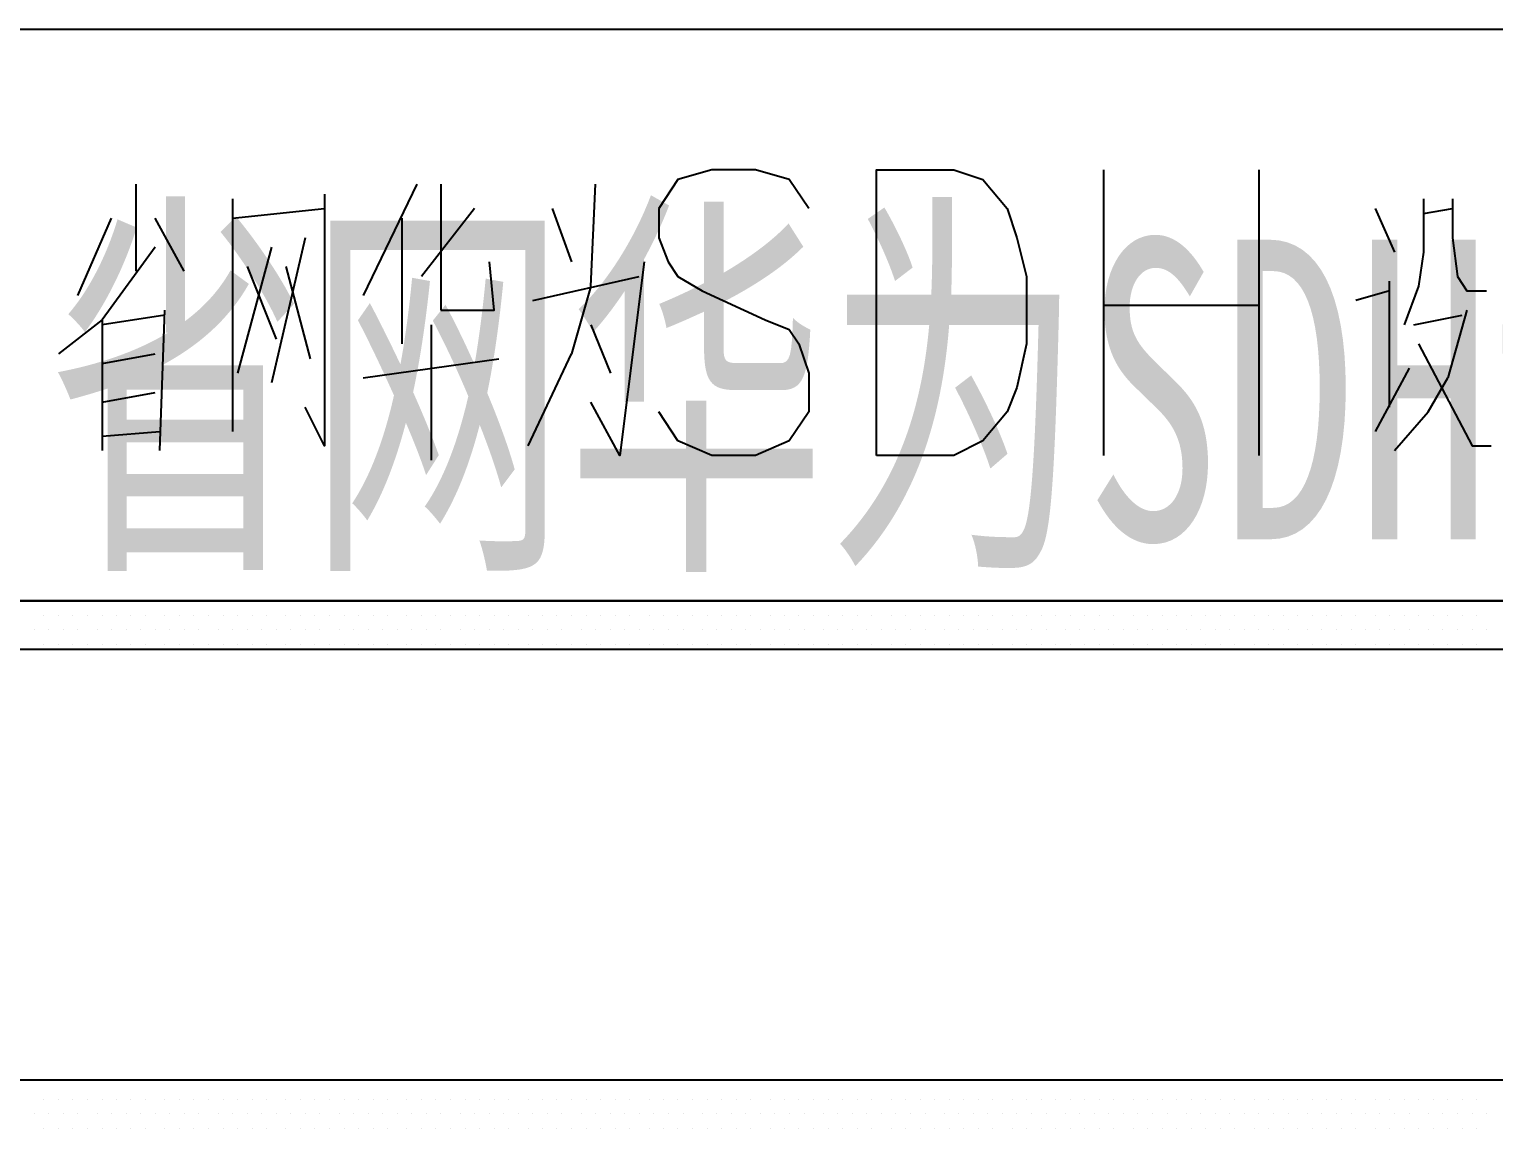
# Model space of a CAD drawing. Header units: metres. Extents: x 17 to 1264, y 17 to 859.
# Drawn here: x 167.47 to 211.02, y 738.93 to 771.7 of the extents above; entities that cross this region are included whole.
import ezdxf

# ---------------------------------------------------------------- set-up
doc = ezdxf.new("R2010")
doc.units = ezdxf.units.M
for name, color, linetype in [('LINES', 7, 'Continuous'), ('POLYLINES', 4, 'Continuous'), ('RECTS', 7, 'Continuous'), ('TEXTS', 3, 'Continuous')]:
    doc.layers.add(name, color=color, linetype=linetype)

msp = doc.modelspace()

# ---------------------------------------------------------------- linework, layer by layer
at = {"layer": 'LINES'}
for p, q in [((199.43, 759.02), (199.43, 767.52)), ((204.04, 767.52), (204.04, 759.02)), ((170.63, 767.09), (170.63, 764.5)), ((173.51, 766.66), (173.51, 759.74)), ((178.99, 767.09), (177.4, 763.78)), ((184.17, 764.06), (184.31, 767.09)), ((208.94, 766.66), (208.94, 765.07)), ((173.51, 766.08), (176.25, 766.37)), ((180.71, 766.37), (179.13, 764.35)), ((183.02, 766.37), (183.59, 764.78)), ((207.5, 766.37), (208.07, 765.07)), ((208.94, 766.22), (209.8, 766.37)), ((168.91, 763.78), (169.91, 766.08)), ((172.07, 764.5), (171.21, 766.08)), ((178.55, 766.08), (178.55, 762.34)), ((175.67, 765.5), (174.67, 761.18)), ((174.67, 765.22), (173.66, 761.47)), ((173.95, 764.64), (174.81, 762.48)), ((175.1, 764.64), (175.82, 761.9)), ((182.44, 763.63), (185.61, 764.35)), ((184.17, 764.06), (183.59, 762.05)), ((207.93, 760.46), (207.93, 764.21)), ((207.93, 763.92), (206.92, 763.63)), ((171.5, 763.2), (169.63, 762.91)), ((171.35, 759.17), (171.5, 763.34)), ((199.43, 763.49), (204.04, 763.49)), ((208.65, 762.91), (210.09, 763.2)), ((210.23, 763.34), (209.66, 761.33)), ((169.63, 763.06), (169.63, 759.17)), ((179.42, 762.91), (179.42, 758.88)), ((184.17, 762.91), (184.75, 761.47)), ((169.63, 761.76), (171.21, 762.05)), ((177.4, 761.33), (181.43, 761.9)), ((182.3, 759.31), (183.59, 762.05)), ((208.51, 761.62), (207.5, 759.74)), ((169.63, 760.61), (171.21, 760.9)), ((169.63, 759.6), (171.35, 759.74)), ((167.9, 754.27), (167.9, 754.27)), ((168.33, 754.27), (168.33, 754.27)), ((168.76, 754.27), (168.76, 754.27)), ((169.19, 754.27), (169.19, 754.27)), ((169.63, 754.27), (169.63, 754.27)), ((170.06, 754.27), (170.06, 754.27)), ((170.49, 754.27), (170.49, 754.27)), ((170.92, 754.27), (170.92, 754.27)), ((171.5, 754.27), (171.5, 754.27)), ((171.93, 754.27), (171.93, 754.27)), ((172.36, 754.27), (172.36, 754.27)), ((172.79, 754.27), (172.79, 754.27)), ((173.23, 754.27), (173.23, 754.27)), ((173.66, 754.27), (173.66, 754.27)), ((174.09, 754.27), (174.09, 754.27)), ((174.52, 754.27), (174.52, 754.27)), ((175.1, 754.27), (175.1, 754.27)), ((175.53, 754.27), (175.53, 754.27)), ((175.96, 754.27), (175.96, 754.27)), ((176.39, 754.27), (176.39, 754.27)), ((176.83, 754.27), (176.83, 754.27)), ((177.26, 754.27), (177.26, 754.27)), ((177.69, 754.27), (177.69, 754.27)), ((178.12, 754.27), (178.12, 754.27)), ((178.7, 754.27), (178.7, 754.27)), ((179.13, 754.27), (179.13, 754.27)), ((179.56, 754.27), (179.56, 754.27)), ((179.99, 754.27), (179.99, 754.27)), ((180.43, 754.27), (180.43, 754.27)), ((180.86, 754.27), (180.86, 754.27)), ((181.29, 754.27), (181.29, 754.27)), ((181.72, 754.27), (181.72, 754.27)), ((182.3, 754.27), (182.3, 754.27)), ((182.73, 754.27), (182.73, 754.27)), ((183.16, 754.27), (183.16, 754.27)), ((183.59, 754.27), (183.59, 754.27)), ((184.03, 754.27), (184.03, 754.27)), ((184.46, 754.27), (184.46, 754.27)), ((184.89, 754.27), (184.89, 754.27)), ((185.32, 754.27), (185.32, 754.27)), ((185.9, 754.27), (185.9, 754.27)), ((186.33, 754.27), (186.33, 754.27)), ((186.76, 754.27), (186.76, 754.27)), ((187.19, 754.27), (187.19, 754.27)), ((187.63, 754.27), (187.63, 754.27)), ((188.06, 754.27), (188.06, 754.27)), ((188.49, 754.27), (188.49, 754.27)), ((188.92, 754.27), (188.92, 754.27)), ((189.5, 754.27), (189.5, 754.27)), ((189.93, 754.27), (189.93, 754.27)), ((190.36, 754.27), (190.36, 754.27)), ((190.79, 754.27), (190.79, 754.27)), ((191.23, 754.27), (191.23, 754.27)), ((191.66, 754.27), (191.66, 754.27)), ((192.09, 754.27), (192.09, 754.27)), ((192.52, 754.27), (192.52, 754.27)), ((193.1, 754.27), (193.1, 754.27)), ((193.53, 754.27), (193.53, 754.27)), ((193.96, 754.27), (193.96, 754.27)), ((194.39, 754.27), (194.39, 754.27)), ((194.83, 754.27), (194.83, 754.27)), ((195.26, 754.27), (195.26, 754.27)), ((195.69, 754.27), (195.69, 754.27)), ((196.12, 754.27), (196.12, 754.27)), ((196.7, 754.27), (196.7, 754.27)), ((197.13, 754.27), (197.13, 754.27)), ((197.56, 754.27), (197.56, 754.27)), ((197.99, 754.27), (197.99, 754.27)), ((198.43, 754.27), (198.43, 754.27)), ((198.86, 754.27), (198.86, 754.27)), ((199.29, 754.27), (199.29, 754.27)), ((199.72, 754.27), (199.72, 754.27)), ((200.3, 754.27), (200.3, 754.27)), ((200.73, 754.27), (200.73, 754.27)), ((201.16, 754.27), (201.16, 754.27)), ((201.59, 754.27), (201.59, 754.27)), ((202.03, 754.27), (202.03, 754.27)), ((202.46, 754.27), (202.46, 754.27)), ((202.89, 754.27), (202.89, 754.27)), ((203.32, 754.27), (203.32, 754.27)), ((203.9, 754.27), (203.9, 754.27)), ((204.33, 754.27), (204.33, 754.27)), ((204.76, 754.27), (204.76, 754.27)), ((205.19, 754.27), (205.19, 754.27)), ((205.63, 754.27), (205.63, 754.27)), ((206.06, 754.27), (206.06, 754.27)), ((206.49, 754.27), (206.49, 754.27)), ((206.92, 754.27), (206.92, 754.27)), ((207.5, 754.27), (207.5, 754.27)), ((207.93, 754.27), (207.93, 754.27)), ((208.36, 754.27), (208.36, 754.27)), ((208.79, 754.27), (208.79, 754.27)), ((209.23, 754.27), (209.23, 754.27)), ((209.66, 754.27), (209.66, 754.27)), ((210.09, 754.27), (210.09, 754.27)), ((210.52, 754.27), (210.52, 754.27)), ((167.61, 753.84), (167.61, 753.84)), ((168.04, 753.84), (168.04, 753.84)), ((168.47, 753.84), (168.47, 753.84)), ((168.91, 753.84), (168.91, 753.84)), ((169.48, 753.84), (169.48, 753.84)), ((169.91, 753.84), (169.91, 753.84)), ((170.35, 753.84), (170.35, 753.84)), ((170.78, 753.84), (170.78, 753.84)), ((171.21, 753.84), (171.21, 753.84)), ((171.64, 753.84), (171.64, 753.84)), ((172.07, 753.84), (172.07, 753.84)), ((172.51, 753.84), (172.51, 753.84)), ((173.08, 753.84), (173.08, 753.84)), ((173.51, 753.84), (173.51, 753.84)), ((173.95, 753.84), (173.95, 753.84)), ((174.38, 753.84), (174.38, 753.84)), ((174.81, 753.84), (174.81, 753.84)), ((175.24, 753.84), (175.24, 753.84)), ((175.67, 753.84), (175.67, 753.84)), ((176.11, 753.84), (176.11, 753.84)), ((176.68, 753.84), (176.68, 753.84)), ((177.11, 753.84), (177.11, 753.84)), ((177.55, 753.84), (177.55, 753.84)), ((177.98, 753.84), (177.98, 753.84)), ((178.41, 753.84), (178.41, 753.84)), ((178.84, 753.84), (178.84, 753.84)), ((179.27, 753.84), (179.27, 753.84)), ((179.71, 753.84), (179.71, 753.84)), ((180.28, 753.84), (180.28, 753.84)), ((180.71, 753.84), (180.71, 753.84)), ((181.15, 753.84), (181.15, 753.84)), ((181.58, 753.84), (181.58, 753.84)), ((182.01, 753.84), (182.01, 753.84)), ((182.44, 753.84), (182.44, 753.84)), ((182.87, 753.84), (182.87, 753.84)), ((183.31, 753.84), (183.31, 753.84)), ((183.88, 753.84), (183.88, 753.84)), ((184.31, 753.84), (184.31, 753.84)), ((184.75, 753.84), (184.75, 753.84)), ((185.18, 753.84), (185.18, 753.84)), ((185.61, 753.84), (185.61, 753.84)), ((186.04, 753.84), (186.04, 753.84)), ((186.47, 753.84), (186.47, 753.84)), ((186.91, 753.84), (186.91, 753.84)), ((187.48, 753.84), (187.48, 753.84)), ((187.91, 753.84), (187.91, 753.84)), ((188.35, 753.84), (188.35, 753.84)), ((188.78, 753.84), (188.78, 753.84)), ((189.21, 753.84), (189.21, 753.84)), ((189.64, 753.84), (189.64, 753.84)), ((190.07, 753.84), (190.07, 753.84)), ((190.51, 753.84), (190.51, 753.84)), ((191.08, 753.84), (191.08, 753.84)), ((191.51, 753.84), (191.51, 753.84)), ((191.95, 753.84), (191.95, 753.84)), ((192.38, 753.84), (192.38, 753.84)), ((192.81, 753.84), (192.81, 753.84)), ((193.24, 753.84), (193.24, 753.84)), ((193.67, 753.84), (193.67, 753.84)), ((194.11, 753.84), (194.11, 753.84)), ((194.68, 753.84), (194.68, 753.84)), ((195.11, 753.84), (195.11, 753.84)), ((195.55, 753.84), (195.55, 753.84)), ((195.98, 753.84), (195.98, 753.84)), ((196.41, 753.84), (196.41, 753.84)), ((196.84, 753.84), (196.84, 753.84)), ((197.27, 753.84), (197.27, 753.84)), ((197.71, 753.84), (197.71, 753.84)), ((198.28, 753.84), (198.28, 753.84)), ((198.71, 753.84), (198.71, 753.84)), ((199.15, 753.84), (199.15, 753.84)), ((199.58, 753.84), (199.58, 753.84)), ((200.01, 753.84), (200.01, 753.84)), ((200.44, 753.84), (200.44, 753.84)), ((200.87, 753.84), (200.87, 753.84)), ((201.31, 753.84), (201.31, 753.84)), ((201.88, 753.84), (201.88, 753.84)), ((202.31, 753.84), (202.31, 753.84)), ((202.75, 753.84), (202.75, 753.84)), ((203.18, 753.84), (203.18, 753.84)), ((203.61, 753.84), (203.61, 753.84)), ((204.04, 753.84), (204.04, 753.84)), ((204.47, 753.84), (204.47, 753.84)), ((204.91, 753.84), (204.91, 753.84)), ((205.48, 753.84), (205.48, 753.84)), ((205.91, 753.84), (205.91, 753.84)), ((206.35, 753.84), (206.35, 753.84)), ((206.78, 753.84), (206.78, 753.84)), ((207.21, 753.84), (207.21, 753.84)), ((207.64, 753.84), (207.64, 753.84)), ((208.07, 753.84), (208.07, 753.84)), ((208.51, 753.84), (208.51, 753.84)), ((209.08, 753.84), (209.08, 753.84)), ((209.51, 753.84), (209.51, 753.84)), ((209.95, 753.84), (209.95, 753.84)), ((210.38, 753.84), (210.38, 753.84)), ((210.81, 753.84), (210.81, 753.84)), ((167.9, 753.41), (167.9, 753.41)), ((168.33, 753.41), (168.33, 753.41)), ((168.76, 753.41), (168.76, 753.41)), ((169.19, 753.41), (169.19, 753.41)), ((169.63, 753.41), (169.63, 753.41)), ((170.06, 753.41), (170.06, 753.41)), ((170.49, 753.41), (170.49, 753.41)), ((170.92, 753.41), (170.92, 753.41)), ((171.5, 753.41), (171.5, 753.41)), ((171.93, 753.41), (171.93, 753.41)), ((172.36, 753.41), (172.36, 753.41)), ((172.79, 753.41), (172.79, 753.41)), ((173.23, 753.41), (173.23, 753.41)), ((173.66, 753.41), (173.66, 753.41)), ((174.09, 753.41), (174.09, 753.41)), ((174.52, 753.41), (174.52, 753.41)), ((175.1, 753.41), (175.1, 753.41)), ((175.53, 753.41), (175.53, 753.41)), ((175.96, 753.41), (175.96, 753.41)), ((176.39, 753.41), (176.39, 753.41)), ((176.83, 753.41), (176.83, 753.41)), ((177.26, 753.41), (177.26, 753.41)), ((177.69, 753.41), (177.69, 753.41)), ((178.12, 753.41), (178.12, 753.41)), ((178.7, 753.41), (178.7, 753.41)), ((179.13, 753.41), (179.13, 753.41)), ((179.56, 753.41), (179.56, 753.41)), ((179.99, 753.41), (179.99, 753.41)), ((180.43, 753.41), (180.43, 753.41)), ((180.86, 753.41), (180.86, 753.41)), ((181.29, 753.41), (181.29, 753.41)), ((181.72, 753.41), (181.72, 753.41)), ((182.3, 753.41), (182.3, 753.41)), ((182.73, 753.41), (182.73, 753.41)), ((183.16, 753.41), (183.16, 753.41)), ((183.59, 753.41), (183.59, 753.41)), ((184.03, 753.41), (184.03, 753.41)), ((184.46, 753.41), (184.46, 753.41)), ((184.89, 753.41), (184.89, 753.41)), ((185.32, 753.41), (185.32, 753.41)), ((185.9, 753.41), (185.9, 753.41)), ((186.33, 753.41), (186.33, 753.41)), ((186.76, 753.41), (186.76, 753.41)), ((187.19, 753.41), (187.19, 753.41)), ((187.63, 753.41), (187.63, 753.41)), ((188.06, 753.41), (188.06, 753.41)), ((188.49, 753.41), (188.49, 753.41)), ((188.92, 753.41), (188.92, 753.41)), ((189.5, 753.41), (189.5, 753.41)), ((189.93, 753.41), (189.93, 753.41)), ((190.36, 753.41), (190.36, 753.41)), ((190.79, 753.41), (190.79, 753.41)), ((191.23, 753.41), (191.23, 753.41)), ((191.66, 753.41), (191.66, 753.41)), ((192.09, 753.41), (192.09, 753.41)), ((192.52, 753.41), (192.52, 753.41)), ((193.1, 753.41), (193.1, 753.41)), ((193.53, 753.41), (193.53, 753.41)), ((193.96, 753.41), (193.96, 753.41)), ((194.39, 753.41), (194.39, 753.41)), ((194.83, 753.41), (194.83, 753.41)), ((195.26, 753.41), (195.26, 753.41)), ((195.69, 753.41), (195.69, 753.41)), ((196.12, 753.41), (196.12, 753.41)), ((196.7, 753.41), (196.7, 753.41)), ((197.13, 753.41), (197.13, 753.41)), ((197.56, 753.41), (197.56, 753.41)), ((197.99, 753.41), (197.99, 753.41)), ((198.43, 753.41), (198.43, 753.41)), ((198.86, 753.41), (198.86, 753.41)), ((199.29, 753.41), (199.29, 753.41)), ((199.72, 753.41), (199.72, 753.41)), ((200.3, 753.41), (200.3, 753.41)), ((200.73, 753.41), (200.73, 753.41)), ((201.16, 753.41), (201.16, 753.41)), ((201.59, 753.41), (201.59, 753.41)), ((202.03, 753.41), (202.03, 753.41)), ((202.46, 753.41), (202.46, 753.41)), ((202.89, 753.41), (202.89, 753.41)), ((203.32, 753.41), (203.32, 753.41)), ((203.9, 753.41), (203.9, 753.41)), ((204.33, 753.41), (204.33, 753.41)), ((204.76, 753.41), (204.76, 753.41)), ((205.19, 753.41), (205.19, 753.41)), ((205.63, 753.41), (205.63, 753.41)), ((206.06, 753.41), (206.06, 753.41)), ((206.49, 753.41), (206.49, 753.41)), ((206.92, 753.41), (206.92, 753.41)), ((207.5, 753.41), (207.5, 753.41)), ((207.93, 753.41), (207.93, 753.41)), ((208.36, 753.41), (208.36, 753.41)), ((208.79, 753.41), (208.79, 753.41)), ((209.23, 753.41), (209.23, 753.41)), ((209.66, 753.41), (209.66, 753.41)), ((210.09, 753.41), (210.09, 753.41)), ((210.52, 753.41), (210.52, 753.41)), ((167.61, 740.45), (167.61, 740.45)), ((168.04, 740.45), (168.04, 740.45)), ((168.47, 740.45), (168.47, 740.45)), ((168.91, 740.45), (168.91, 740.45)), ((169.48, 740.45), (169.48, 740.45)), ((169.91, 740.45), (169.91, 740.45)), ((170.35, 740.45), (170.35, 740.45)), ((170.78, 740.45), (170.78, 740.45)), ((171.21, 740.45), (171.21, 740.45)), ((171.64, 740.45), (171.64, 740.45)), ((172.07, 740.45), (172.07, 740.45)), ((172.51, 740.45), (172.51, 740.45)), ((173.08, 740.45), (173.08, 740.45)), ((173.51, 740.45), (173.51, 740.45)), ((173.95, 740.45), (173.95, 740.45)), ((174.38, 740.45), (174.38, 740.45)), ((174.81, 740.45), (174.81, 740.45)), ((175.24, 740.45), (175.24, 740.45)), ((175.67, 740.45), (175.67, 740.45)), ((176.11, 740.45), (176.11, 740.45)), ((176.68, 740.45), (176.68, 740.45)), ((177.11, 740.45), (177.11, 740.45)), ((177.55, 740.45), (177.55, 740.45)), ((177.98, 740.45), (177.98, 740.45)), ((178.41, 740.45), (178.41, 740.45)), ((178.84, 740.45), (178.84, 740.45)), ((179.27, 740.45), (179.27, 740.45)), ((179.71, 740.45), (179.71, 740.45)), ((180.28, 740.45), (180.28, 740.45)), ((180.71, 740.45), (180.71, 740.45)), ((181.15, 740.45), (181.15, 740.45)), ((181.58, 740.45), (181.58, 740.45)), ((182.01, 740.45), (182.01, 740.45)), ((182.44, 740.45), (182.44, 740.45)), ((182.87, 740.45), (182.87, 740.45)), ((183.31, 740.45), (183.31, 740.45)), ((183.88, 740.45), (183.88, 740.45)), ((184.31, 740.45), (184.31, 740.45)), ((184.75, 740.45), (184.75, 740.45)), ((185.18, 740.45), (185.18, 740.45)), ((185.61, 740.45), (185.61, 740.45)), ((186.04, 740.45), (186.04, 740.45)), ((186.47, 740.45), (186.47, 740.45)), ((186.91, 740.45), (186.91, 740.45)), ((187.48, 740.45), (187.48, 740.45)), ((187.91, 740.45), (187.91, 740.45)), ((188.35, 740.45), (188.35, 740.45)), ((188.78, 740.45), (188.78, 740.45)), ((189.21, 740.45), (189.21, 740.45)), ((189.64, 740.45), (189.64, 740.45)), ((190.07, 740.45), (190.07, 740.45)), ((190.51, 740.45), (190.51, 740.45)), ((191.08, 740.45), (191.08, 740.45)), ((191.51, 740.45), (191.51, 740.45)), ((191.95, 740.45), (191.95, 740.45)), ((192.38, 740.45), (192.38, 740.45)), ((192.81, 740.45), (192.81, 740.45)), ((193.24, 740.45), (193.24, 740.45)), ((193.67, 740.45), (193.67, 740.45)), ((194.11, 740.45), (194.11, 740.45)), ((194.68, 740.45), (194.68, 740.45)), ((195.11, 740.45), (195.11, 740.45)), ((195.55, 740.45), (195.55, 740.45)), ((195.98, 740.45), (195.98, 740.45)), ((196.41, 740.45), (196.41, 740.45)), ((196.84, 740.45), (196.84, 740.45)), ((197.27, 740.45), (197.27, 740.45)), ((197.71, 740.45), (197.71, 740.45)), ((198.28, 740.45), (198.28, 740.45)), ((198.71, 740.45), (198.71, 740.45)), ((199.15, 740.45), (199.15, 740.45)), ((199.58, 740.45), (199.58, 740.45)), ((200.01, 740.45), (200.01, 740.45)), ((200.44, 740.45), (200.44, 740.45)), ((200.87, 740.45), (200.87, 740.45)), ((201.31, 740.45), (201.31, 740.45)), ((201.88, 740.45), (201.88, 740.45)), ((202.31, 740.45), (202.31, 740.45)), ((202.75, 740.45), (202.75, 740.45)), ((203.18, 740.45), (203.18, 740.45)), ((203.61, 740.45), (203.61, 740.45)), ((204.04, 740.45), (204.04, 740.45)), ((204.47, 740.45), (204.47, 740.45)), ((204.91, 740.45), (204.91, 740.45)), ((205.48, 740.45), (205.48, 740.45)), ((205.91, 740.45), (205.91, 740.45)), ((206.35, 740.45), (206.35, 740.45)), ((206.78, 740.45), (206.78, 740.45)), ((207.21, 740.45), (207.21, 740.45)), ((207.64, 740.45), (207.64, 740.45)), ((208.07, 740.45), (208.07, 740.45)), ((208.51, 740.45), (208.51, 740.45)), ((209.08, 740.45), (209.08, 740.45)), ((209.51, 740.45), (209.51, 740.45)), ((209.95, 740.45), (209.95, 740.45)), ((210.38, 740.45), (210.38, 740.45)), ((210.81, 740.45), (210.81, 740.45)), ((167.9, 739.87), (167.9, 739.87)), ((168.33, 739.87), (168.33, 739.87)), ((168.76, 739.87), (168.76, 739.87)), ((169.19, 739.87), (169.19, 739.87)), ((169.63, 739.87), (169.63, 739.87)), ((170.06, 739.87), (170.06, 739.87)), ((170.49, 739.87), (170.49, 739.87)), ((170.92, 739.87), (170.92, 739.87)), ((171.5, 739.87), (171.5, 739.87)), ((171.93, 739.87), (171.93, 739.87)), ((172.36, 739.87), (172.36, 739.87)), ((172.79, 739.87), (172.79, 739.87)), ((173.23, 739.87), (173.23, 739.87)), ((173.66, 739.87), (173.66, 739.87)), ((174.09, 739.87), (174.09, 739.87)), ((174.52, 739.87), (174.52, 739.87)), ((175.1, 739.87), (175.1, 739.87)), ((175.53, 739.87), (175.53, 739.87)), ((175.96, 739.87), (175.96, 739.87)), ((176.39, 739.87), (176.39, 739.87)), ((176.83, 739.87), (176.83, 739.87)), ((177.26, 739.87), (177.26, 739.87)), ((177.69, 739.87), (177.69, 739.87)), ((178.12, 739.87), (178.12, 739.87)), ((178.7, 739.87), (178.7, 739.87)), ((179.13, 739.87), (179.13, 739.87)), ((179.56, 739.87), (179.56, 739.87)), ((179.99, 739.87), (179.99, 739.87)), ((180.43, 739.87), (180.43, 739.87)), ((180.86, 739.87), (180.86, 739.87)), ((181.29, 739.87), (181.29, 739.87)), ((181.72, 739.87), (181.72, 739.87)), ((182.3, 739.87), (182.3, 739.87)), ((182.73, 739.87), (182.73, 739.87)), ((183.16, 739.87), (183.16, 739.87)), ((183.59, 739.87), (183.59, 739.87)), ((184.03, 739.87), (184.03, 739.87)), ((184.46, 739.87), (184.46, 739.87)), ((184.89, 739.87), (184.89, 739.87)), ((185.32, 739.87), (185.32, 739.87)), ((185.9, 739.87), (185.9, 739.87)), ((186.33, 739.87), (186.33, 739.87)), ((186.76, 739.87), (186.76, 739.87)), ((187.19, 739.87), (187.19, 739.87)), ((187.63, 739.87), (187.63, 739.87)), ((188.06, 739.87), (188.06, 739.87)), ((188.49, 739.87), (188.49, 739.87)), ((188.92, 739.87), (188.92, 739.87)), ((189.5, 739.87), (189.5, 739.87)), ((189.93, 739.87), (189.93, 739.87)), ((190.36, 739.87), (190.36, 739.87)), ((190.79, 739.87), (190.79, 739.87)), ((191.23, 739.87), (191.23, 739.87)), ((191.66, 739.87), (191.66, 739.87)), ((192.09, 739.87), (192.09, 739.87)), ((192.52, 739.87), (192.52, 739.87)), ((193.1, 739.87), (193.1, 739.87)), ((193.53, 739.87), (193.53, 739.87)), ((193.96, 739.87), (193.96, 739.87)), ((194.39, 739.87), (194.39, 739.87)), ((194.83, 739.87), (194.83, 739.87)), ((195.26, 739.87), (195.26, 739.87)), ((195.69, 739.87), (195.69, 739.87)), ((196.12, 739.87), (196.12, 739.87)), ((196.7, 739.87), (196.7, 739.87)), ((197.13, 739.87), (197.13, 739.87)), ((197.56, 739.87), (197.56, 739.87)), ((197.99, 739.87), (197.99, 739.87)), ((198.43, 739.87), (198.43, 739.87)), ((198.86, 739.87), (198.86, 739.87)), ((199.29, 739.87), (199.29, 739.87)), ((199.72, 739.87), (199.72, 739.87)), ((200.3, 739.87), (200.3, 739.87)), ((200.73, 739.87), (200.73, 739.87)), ((201.16, 739.87), (201.16, 739.87)), ((201.59, 739.87), (201.59, 739.87)), ((202.03, 739.87), (202.03, 739.87)), ((202.46, 739.87), (202.46, 739.87)), ((202.89, 739.87), (202.89, 739.87)), ((203.32, 739.87), (203.32, 739.87)), ((203.9, 739.87), (203.9, 739.87)), ((204.33, 739.87), (204.33, 739.87)), ((204.76, 739.87), (204.76, 739.87)), ((205.19, 739.87), (205.19, 739.87)), ((205.63, 739.87), (205.63, 739.87)), ((206.06, 739.87), (206.06, 739.87)), ((206.49, 739.87), (206.49, 739.87)), ((206.92, 739.87), (206.92, 739.87)), ((207.5, 739.87), (207.5, 739.87)), ((207.93, 739.87), (207.93, 739.87)), ((208.36, 739.87), (208.36, 739.87)), ((208.79, 739.87), (208.79, 739.87)), ((209.23, 739.87), (209.23, 739.87)), ((209.66, 739.87), (209.66, 739.87)), ((210.09, 739.87), (210.09, 739.87)), ((210.52, 739.87), (210.52, 739.87)), ((167.61, 739.44), (167.61, 739.44)), ((168.04, 739.44), (168.04, 739.44)), ((168.47, 739.44), (168.47, 739.44)), ((168.91, 739.44), (168.91, 739.44)), ((169.48, 739.44), (169.48, 739.44)), ((169.91, 739.44), (169.91, 739.44)), ((170.35, 739.44), (170.35, 739.44)), ((170.78, 739.44), (170.78, 739.44)), ((171.21, 739.44), (171.21, 739.44)), ((171.64, 739.44), (171.64, 739.44)), ((172.07, 739.44), (172.07, 739.44)), ((172.51, 739.44), (172.51, 739.44)), ((173.08, 739.44), (173.08, 739.44)), ((173.51, 739.44), (173.51, 739.44)), ((173.95, 739.44), (173.95, 739.44)), ((174.38, 739.44), (174.38, 739.44)), ((174.81, 739.44), (174.81, 739.44)), ((175.24, 739.44), (175.24, 739.44)), ((175.67, 739.44), (175.67, 739.44)), ((176.11, 739.44), (176.11, 739.44)), ((176.68, 739.44), (176.68, 739.44)), ((177.11, 739.44), (177.11, 739.44)), ((177.55, 739.44), (177.55, 739.44)), ((177.98, 739.44), (177.98, 739.44)), ((178.41, 739.44), (178.41, 739.44)), ((178.84, 739.44), (178.84, 739.44)), ((179.27, 739.44), (179.27, 739.44)), ((179.71, 739.44), (179.71, 739.44)), ((180.28, 739.44), (180.28, 739.44)), ((180.71, 739.44), (180.71, 739.44)), ((181.15, 739.44), (181.15, 739.44)), ((181.58, 739.44), (181.58, 739.44)), ((182.01, 739.44), (182.01, 739.44)), ((182.44, 739.44), (182.44, 739.44)), ((182.87, 739.44), (182.87, 739.44)), ((183.31, 739.44), (183.31, 739.44)), ((183.88, 739.44), (183.88, 739.44)), ((184.31, 739.44), (184.31, 739.44)), ((184.75, 739.44), (184.75, 739.44)), ((185.18, 739.44), (185.18, 739.44)), ((185.61, 739.44), (185.61, 739.44)), ((186.04, 739.44), (186.04, 739.44)), ((186.47, 739.44), (186.47, 739.44)), ((186.91, 739.44), (186.91, 739.44)), ((187.48, 739.44), (187.48, 739.44)), ((187.91, 739.44), (187.91, 739.44)), ((188.35, 739.44), (188.35, 739.44)), ((188.78, 739.44), (188.78, 739.44)), ((189.21, 739.44), (189.21, 739.44)), ((189.64, 739.44), (189.64, 739.44)), ((190.07, 739.44), (190.07, 739.44)), ((190.51, 739.44), (190.51, 739.44)), ((191.08, 739.44), (191.08, 739.44)), ((191.51, 739.44), (191.51, 739.44)), ((191.95, 739.44), (191.95, 739.44)), ((192.38, 739.44), (192.38, 739.44)), ((192.81, 739.44), (192.81, 739.44)), ((193.24, 739.44), (193.24, 739.44)), ((193.67, 739.44), (193.67, 739.44)), ((194.11, 739.44), (194.11, 739.44)), ((194.68, 739.44), (194.68, 739.44)), ((195.11, 739.44), (195.11, 739.44)), ((195.55, 739.44), (195.55, 739.44)), ((195.98, 739.44), (195.98, 739.44)), ((196.41, 739.44), (196.41, 739.44)), ((196.84, 739.44), (196.84, 739.44)), ((197.27, 739.44), (197.27, 739.44)), ((197.71, 739.44), (197.71, 739.44)), ((198.28, 739.44), (198.28, 739.44)), ((198.71, 739.44), (198.71, 739.44)), ((199.15, 739.44), (199.15, 739.44)), ((199.58, 739.44), (199.58, 739.44)), ((200.01, 739.44), (200.01, 739.44)), ((200.44, 739.44), (200.44, 739.44)), ((200.87, 739.44), (200.87, 739.44)), ((201.31, 739.44), (201.31, 739.44)), ((201.88, 739.44), (201.88, 739.44)), ((202.31, 739.44), (202.31, 739.44)), ((202.75, 739.44), (202.75, 739.44)), ((203.18, 739.44), (203.18, 739.44)), ((203.61, 739.44), (203.61, 739.44)), ((204.04, 739.44), (204.04, 739.44)), ((204.47, 739.44), (204.47, 739.44)), ((204.91, 739.44), (204.91, 739.44)), ((205.48, 739.44), (205.48, 739.44)), ((205.91, 739.44), (205.91, 739.44)), ((206.35, 739.44), (206.35, 739.44)), ((206.78, 739.44), (206.78, 739.44)), ((207.21, 739.44), (207.21, 739.44)), ((207.64, 739.44), (207.64, 739.44)), ((208.07, 739.44), (208.07, 739.44)), ((208.51, 739.44), (208.51, 739.44)), ((209.08, 739.44), (209.08, 739.44)), ((209.51, 739.44), (209.51, 739.44)), ((209.95, 739.44), (209.95, 739.44)), ((210.38, 739.44), (210.38, 739.44)), ((210.81, 739.44), (210.81, 739.44)), ((167.9, 739.01), (167.9, 739.01)), ((168.33, 739.01), (168.33, 739.01)), ((168.76, 739.01), (168.76, 739.01)), ((169.19, 739.01), (169.19, 739.01)), ((169.63, 739.01), (169.63, 739.01)), ((170.06, 739.01), (170.06, 739.01)), ((170.49, 739.01), (170.49, 739.01)), ((170.92, 739.01), (170.92, 739.01)), ((171.5, 739.01), (171.5, 739.01)), ((171.93, 739.01), (171.93, 739.01)), ((172.36, 739.01), (172.36, 739.01)), ((172.79, 739.01), (172.79, 739.01)), ((173.23, 739.01), (173.23, 739.01)), ((173.66, 739.01), (173.66, 739.01)), ((174.09, 739.01), (174.09, 739.01)), ((174.52, 739.01), (174.52, 739.01)), ((175.1, 739.01), (175.1, 739.01)), ((175.53, 739.01), (175.53, 739.01)), ((175.96, 739.01), (175.96, 739.01)), ((176.39, 739.01), (176.39, 739.01)), ((176.83, 739.01), (176.83, 739.01)), ((177.26, 739.01), (177.26, 739.01)), ((177.69, 739.01), (177.69, 739.01)), ((178.12, 739.01), (178.12, 739.01)), ((178.7, 739.01), (178.7, 739.01)), ((179.13, 739.01), (179.13, 739.01)), ((179.56, 739.01), (179.56, 739.01)), ((179.99, 739.01), (179.99, 739.01)), ((180.43, 739.01), (180.43, 739.01)), ((180.86, 739.01), (180.86, 739.01)), ((181.29, 739.01), (181.29, 739.01)), ((181.72, 739.01), (181.72, 739.01)), ((182.3, 739.01), (182.3, 739.01)), ((182.73, 739.01), (182.73, 739.01)), ((183.16, 739.01), (183.16, 739.01)), ((183.59, 739.01), (183.59, 739.01)), ((184.03, 739.01), (184.03, 739.01)), ((184.46, 739.01), (184.46, 739.01)), ((184.89, 739.01), (184.89, 739.01)), ((185.32, 739.01), (185.32, 739.01)), ((185.9, 739.01), (185.9, 739.01)), ((186.33, 739.01), (186.33, 739.01)), ((186.76, 739.01), (186.76, 739.01)), ((187.19, 739.01), (187.19, 739.01)), ((187.63, 739.01), (187.63, 739.01)), ((188.06, 739.01), (188.06, 739.01)), ((188.49, 739.01), (188.49, 739.01)), ((188.92, 739.01), (188.92, 739.01)), ((189.5, 739.01), (189.5, 739.01)), ((189.93, 739.01), (189.93, 739.01)), ((190.36, 739.01), (190.36, 739.01)), ((190.79, 739.01), (190.79, 739.01)), ((191.23, 739.01), (191.23, 739.01)), ((191.66, 739.01), (191.66, 739.01)), ((192.09, 739.01), (192.09, 739.01)), ((192.52, 739.01), (192.52, 739.01)), ((193.1, 739.01), (193.1, 739.01)), ((193.53, 739.01), (193.53, 739.01)), ((193.96, 739.01), (193.96, 739.01)), ((194.39, 739.01), (194.39, 739.01)), ((194.83, 739.01), (194.83, 739.01)), ((195.26, 739.01), (195.26, 739.01)), ((195.69, 739.01), (195.69, 739.01)), ((196.12, 739.01), (196.12, 739.01)), ((196.7, 739.01), (196.7, 739.01)), ((197.13, 739.01), (197.13, 739.01)), ((197.56, 739.01), (197.56, 739.01)), ((197.99, 739.01), (197.99, 739.01)), ((198.43, 739.01), (198.43, 739.01)), ((198.86, 739.01), (198.86, 739.01)), ((199.29, 739.01), (199.29, 739.01)), ((199.72, 739.01), (199.72, 739.01)), ((200.3, 739.01), (200.3, 739.01)), ((200.73, 739.01), (200.73, 739.01)), ((201.16, 739.01), (201.16, 739.01)), ((201.59, 739.01), (201.59, 739.01)), ((202.03, 739.01), (202.03, 739.01)), ((202.46, 739.01), (202.46, 739.01)), ((202.89, 739.01), (202.89, 739.01)), ((203.32, 739.01), (203.32, 739.01)), ((203.9, 739.01), (203.9, 739.01)), ((204.33, 739.01), (204.33, 739.01)), ((204.76, 739.01), (204.76, 739.01)), ((205.19, 739.01), (205.19, 739.01)), ((205.63, 739.01), (205.63, 739.01)), ((206.06, 739.01), (206.06, 739.01)), ((206.49, 739.01), (206.49, 739.01)), ((206.92, 739.01), (206.92, 739.01)), ((207.5, 739.01), (207.5, 739.01)), ((207.93, 739.01), (207.93, 739.01)), ((208.36, 739.01), (208.36, 739.01)), ((208.79, 739.01), (208.79, 739.01)), ((209.23, 739.01), (209.23, 739.01)), ((209.66, 739.01), (209.66, 739.01)), ((210.09, 739.01), (210.09, 739.01)), ((210.52, 739.01), (210.52, 739.01))]:
    msp.add_line(p, q, dxfattribs=at)
at = {"layer": 'POLYLINES'}
for points in [[(190.65, 766.37), (190.07, 767.23), (189.07, 767.52), (187.77, 767.52), (186.76, 767.23), (186.19, 766.37), (186.19, 765.5), (186.47, 764.78), (186.76, 764.35), (187.48, 763.92), (189.35, 763.06), (190.07, 762.77), (190.36, 762.34), (190.65, 761.47), (190.65, 760.32), (190.07, 759.46), (189.07, 759.02), (187.77, 759.02), (186.76, 759.46), (186.19, 760.32)], [(192.67, 759.02), (192.67, 767.52), (194.97, 767.52), (195.83, 767.23), (196.55, 766.37), (196.84, 765.5), (197.13, 764.35), (197.13, 762.34), (196.84, 761.04), (196.55, 760.32), (195.83, 759.46), (194.97, 759.02), (192.67, 759.02)], [(176.25, 766.8), (176.25, 759.31), (175.67, 760.46)], [(179.71, 767.09), (179.71, 763.49), (179.71, 763.34)], [(209.8, 766.66), (209.8, 765.5), (209.95, 764.35), (210.23, 763.92), (210.81, 763.92)], [(171.21, 765.22), (169.63, 763.06), (168.33, 762.05)], [(208.94, 765.07), (208.79, 764.06), (208.36, 762.91)], [(179.71, 763.34), (181.29, 763.34), (181.15, 764.78)], [(185.75, 764.78), (185.03, 759.02), (184.17, 760.61)], [(208.79, 762.34), (210.38, 759.31), (210.95, 759.31)], [(208.07, 759.17), (209.08, 760.32), (209.66, 761.33)]]:
    msp.add_lwpolyline(points, dxfattribs=at)
at = {"layer": 'RECTS'}
for points in [[(123.98, 771.7), (294.04, 771.7), (294.04, 754.7), (123.98, 754.7)], [(123.98, 771.7), (294.04, 771.7), (294.04, 754.7), (123.98, 754.7)], [(123.98, 754.7), (294.04, 754.7), (294.04, 131.04), (123.98, 131.04)], [(125.42, 753.26), (292.6, 753.26), (292.6, 132.48), (125.42, 132.48)], [(131.03, 740.45), (286.99, 740.45), (286.99, 142.13), (131.03, 142.13)]]:
    msp.add_lwpolyline(points, dxfattribs=at)

# ---------------------------------------------------------------- texts
at = {"layer": 'TEXTS', "width": 0.665308}
msp.add_text('省网华为SDH设备屏', height=8.91, dxfattribs=at).set_placement((168.04, 756.53))

doc.saveas('drawing.dxf')
